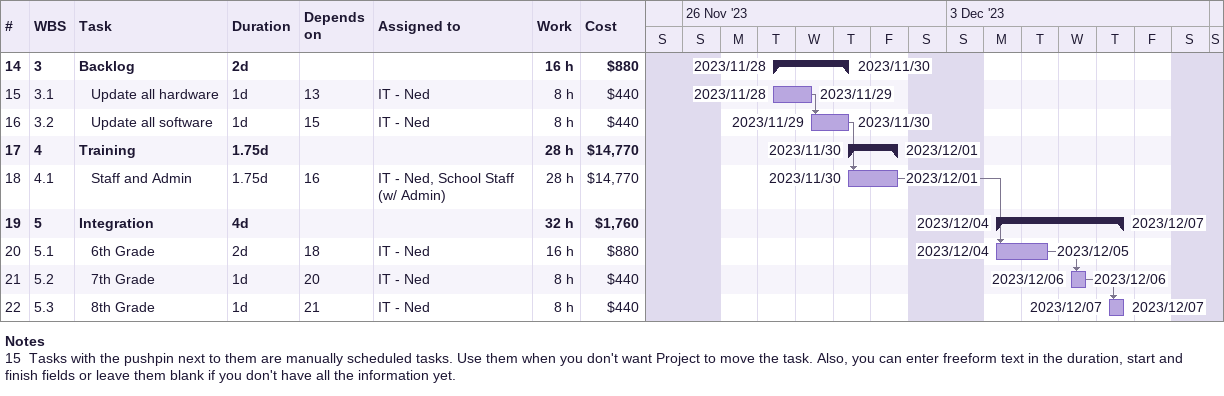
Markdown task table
| ID | WBS | Task | Duration | Start | Finish | Predecessors | Resources | Work (h) | Cost ($) |
|---|---|---|---|---|---|---|---|---|---|
| 14 | 3 | **Backlog** | 2d | 2023-11-28 | 2023-11-30 |  |  | 16 | 880 |
| 15 | 3.1 | Update all hardware | 1d | 2023-11-28 | 2023-11-29 | 13 | IT - Ned | 8 | 440 |
| 16 | 3.2 | Update all software | 1d | 2023-11-29 | 2023-11-30 | 15 | IT - Ned | 8 | 440 |
| 17 | 4 | **Training** | 1.75d | 2023-11-30 | 2023-12-01 |  |  | 28 | 14770 |
| 18 | 4.1 | Staff and Admin | 1.75d | 2023-11-30 | 2023-12-01 | 16 | IT - Ned, School Staff (w/ Admin) | 28 | 14770 |
| 19 | 5 | **Integration** | 4d | 2023-12-04 | 2023-12-07 |  |  | 32 | 1760 |
| 20 | 5.1 | 6th Grade | 2d | 2023-12-04 | 2023-12-05 | 18 | IT - Ned | 16 | 880 |
| 21 | 5.2 | 7th Grade | 1d | 2023-12-06 | 2023-12-06 | 20 | IT - Ned | 8 | 440 |
| 22 | 5.3 | 8th Grade | 1d | 2023-12-07 | 2023-12-07 | 21 | IT - Ned | 8 | 440 |

Notes
- 15: Tasks with the pushpin next to them are manually scheduled tasks. Use them when you don't want Project to move the task. Also, you can enter freeform text in the duration, start and finish fields or leave them blank if you don't have all the information yet.
